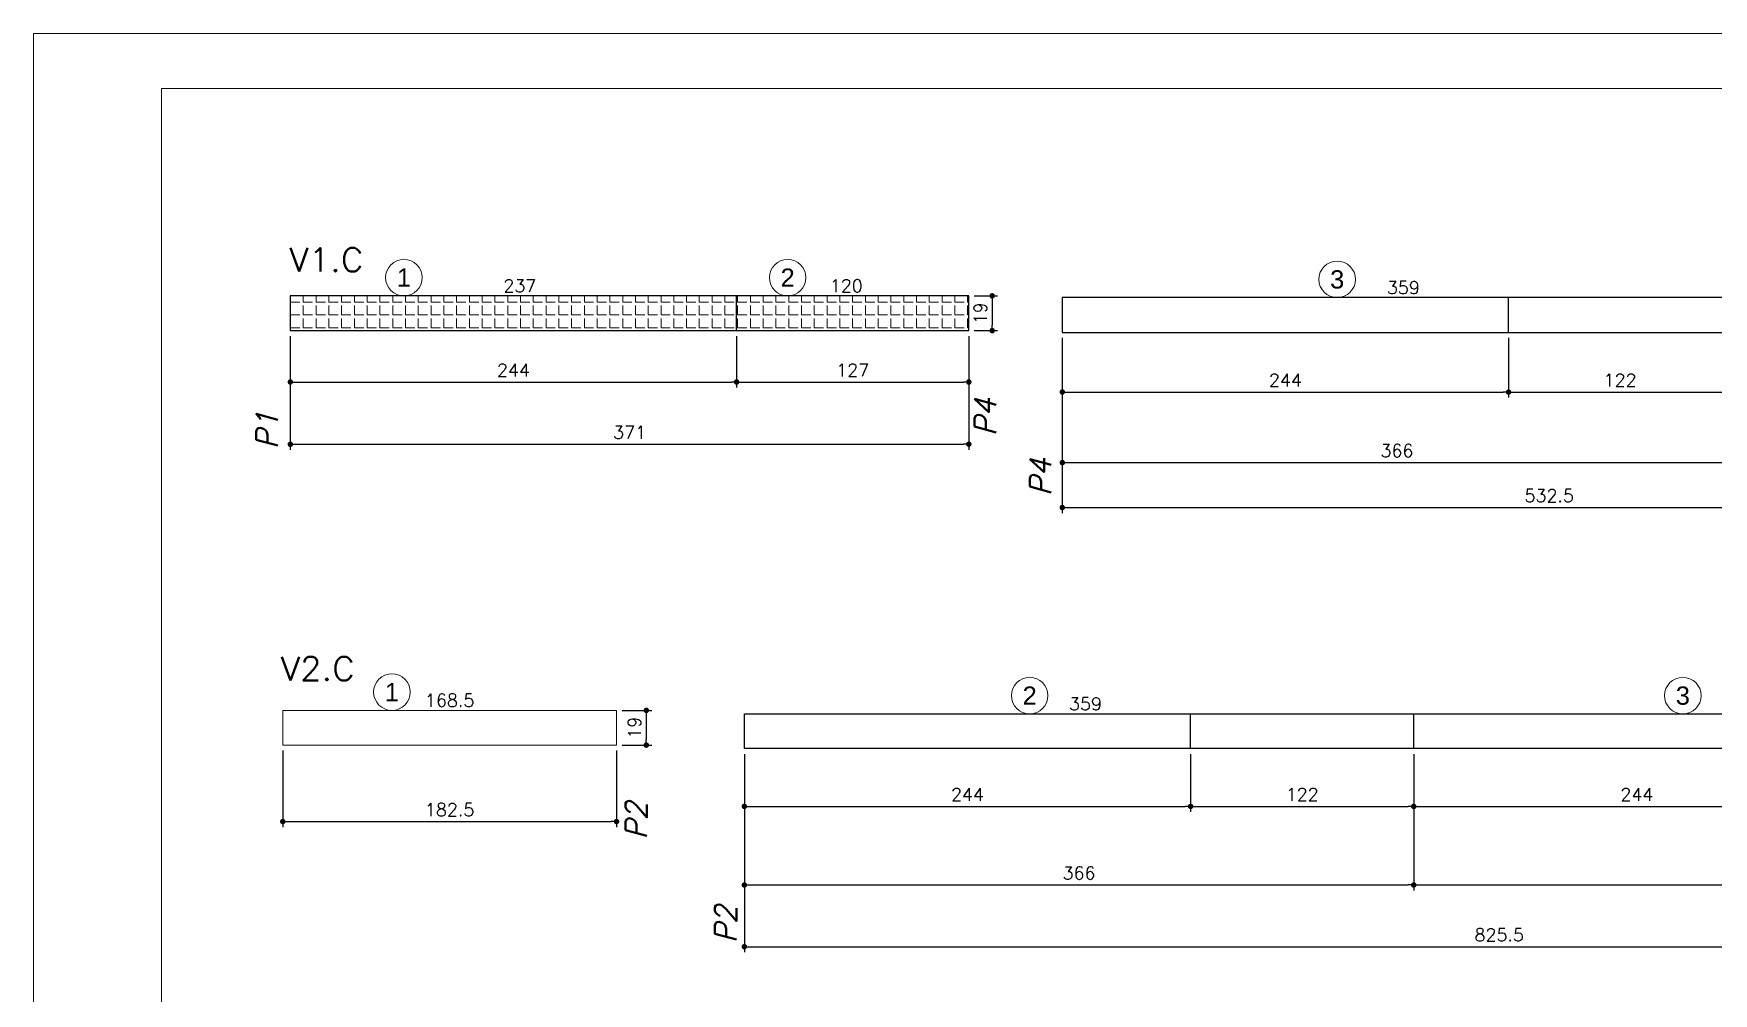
# Model space of a CAD drawing. Extents: x -20676 to 4767, y -817 to 14640.
# Drawn here: x -20676 to -19758, y 6907 to 7432 of the extents above; entities that cross this region are included whole.
import ezdxf
from ezdxf.enums import TextEntityAlignment as Align

# ---------------------------------------------------------------- set-up
doc = ezdxf.new("R2010")
doc.units = 0
doc.header["$PDMODE"] = 2
doc.header["$PDSIZE"] = 10
doc.layers.get('0').update_dxf_attribs({"lineweight": 13})
doc.layers.get('Defpoints').update_dxf_attribs({"lineweight": 13})
for name, color, linetype, lineweight in [('contorno de painel', 7, 'Continuous', 13), ('cotas', 4, 'Continuous', 13), ('REAPROVEITAMENTO', 1, 'Continuous', 13), ('Romaneio', 1, 'Continuous', 13), ('texto de viga', 7, 'Continuous', 13)]:
    doc.layers.add(name, color=color, linetype=linetype, lineweight=lineweight)
for name, color, linetype in [('Cota Sarrafo', 180, 'Continuous'), ('Painéis', 200, 'Continuous'), ('TEXTO_GERAL', 7, 'Continuous')]:
    doc.layers.add(name, color=color, linetype=linetype)
doc.styles.add('ARIAL', font='arial.ttf', dxfattribs={"oblique": 15, "height": 25})
doc.styles.add('MB_C02', font='arial.ttf', dxfattribs={"height": 2})
doc.styles.add('MB_C03', font='arial.ttf', dxfattribs={"height": 2.5})
doc.styles.add('MB_C04', font='arial.ttf', dxfattribs={"height": 6})
doc.styles.add('REGUA-120', font='ROMANS.shx', dxfattribs={"height": 15})
doc.styles.add('ROMANS', font='romans.shx')
doc.dimstyles.new('PAINEL', dxfattribs={"dimtxt": 7, "dimasz": 3, "dimexe": 3, "dimexo": 3, "dimgap": 3, "dimtad": 1, "dimdec": 1, "dimzin": 12, "dimdsep": 46, "dimtxsty": 'ROMANS', "dimblk": 'DOT', "dimcen": 0, "dimclrd": 4, "dimclre": 4, "dimclrt": 240, "dimadec": 1, "dimazin": 3, "dimtfac": 1, "dimtdec": 1, "dimtmove": 0, "dimatfit": 3, "dimfxl": 0, "dimtolj": 1, "dimtzin": 12, "dimarcsym": 0})
doc.dimstyles.new('projeto2', dxfattribs={"dimtxt": 7, "dimasz": 5, "dimexe": 1.25, "dimexo": 2.5, "dimgap": 2, "dimtad": 1, "dimdec": 1, "dimdsep": 46, "dimtxsty": 'ROMANS', "dimblk": 'OBLIQUE', "dimcen": 10, "dimdle": 1, "dimse1": 1, "dimse2": 1, "dimsd1": 1, "dimsd2": 1, "dimclrd": 256, "dimclre": 256, "dimclrt": 3, "dimadec": 0, "dimazin": 0, "dimtfac": 1, "dimtdec": 1, "dimtmove": 0, "dimatfit": 3, "dimldrblk": 'OBLIQUE', "dimfxl": 0, "dimlwd": -1, "dimlwe": -1, "dimarcsym": 0})

# ---------------------------------------------------------------- blocks, each defined once
blk = doc.blocks.new('A$Ceb89ac90')
at = {"color": 1}
for points in [[(0, 1199.94), (0, 149.94), (1485.02, 149.94), (1485.02, 1199.94)], [(70, 1169.94), (70, 179.94), (1455.02, 179.94), (1455.02, 1169.94)]]:
    blk.add_lwpolyline(points, close=True, dxfattribs=at)
at = {"color": 5}
for tag, p, height, style in [('CLIENTE', (449.73, 328.83), 12.63, 'MB_C03'), ('REV_05', (1103.14, 338.08), 10.1, 'MB_C02'), ('DATA_REV_05', (1151.54, 337.91), 10.1, 'MB_C02'), ('INFO_REV_05', (1228.12, 337.91), 10.1, 'MB_C02'), ('FASE', (924.57, 320.46), 10.1, 'MB_C02'), ('REV_04', (1103.14, 312.82), 10.1, 'MB_C02'), ('DATA_REV_04', (1151.54, 312.66), 10.1, 'MB_C02'), ('INFO_REV_04', (1228.12, 312.66), 10.1, 'MB_C02'), ('PROJETISTA', (767.99, 285.11), 10.1, 'MB_C02'), ('DATA', (924.57, 285.11), 10.1, 'MB_C02'), ('REV_03', (1103.14, 287.57), 10.1, 'MB_C02'), ('DATA_REV_03', (1151.54, 287.4), 10.1, 'MB_C02'), ('INFO_REV_03', (1228.12, 287.4), 10.1, 'MB_C02'), ('OBRA', (449.73, 273.34), 12.63, 'MB_C03'), ('REV_02', (1103.14, 262.31), 10.1, 'MB_C02'), ('DATA_REV_02', (1151.54, 262.15), 10.1, 'MB_C02'), ('INFO_REV_02', (1228.12, 262.15), 10.1, 'MB_C02'), ('ESC', (924.57, 251.76), 10.1, 'MB_C02'), ('COR', (1010.47, 251.76), 10.1, 'MB_C02'), ('REV_01', (1103.14, 237.06), 10.1, 'MB_C02'), ('DATA_REV_01', (1151.54, 236.89), 10.1, 'MB_C02'), ('INFO_REV_01', (1228.12, 236.89), 10.1, 'MB_C02'), ('PAVIMENTO', (449.73, 215.3), 12.63, 'MB_C03'), ('FL', (1018.09, 194.68), 30.31, 'MB_C04'), ('REV_00', (1103.14, 211.8), 10.1, 'MB_C02'), ('DATA_REV_00', (1151.54, 211.64), 10.1, 'MB_C02'), ('EMISSÃO_INICIAL', (1228.12, 211.64), 10.1, 'MB_C02'), ('REV', (944.1, 205.03), 12.63, 'MB_C03')]:
    blk.add_attdef(tag, p, '', height=height, dxfattribs=dict(at, style=style))
at = {"color": 6, "style": 'MB_C02'}
for tag, p in [('ENDEREÇO_CLIENTE', (449.73, 307.83)), ('ENDEREÇO_OBRA', (449.73, 252.69)), ('TIPO_DE_PROJETO', (449.73, 192.28))]:
    blk.add_attdef(tag, p, '', height=10.1, dxfattribs=at)
blk = doc.blocks.new('_Dot')
at = {"color": 0, "linetype": 'ByBlock', "lineweight": -2}
blk.add_line((-0.5, 0), (-1, 0), dxfattribs=at)
at = {"color": 0, "linetype": 'ByBlock', "const_width": 0.5}
blk.add_lwpolyline([(-0.25, 0, 1), (0.25, 0, 1)], format="xyb", close=True, dxfattribs=at)
blk = doc.blocks.new('*D709')
at = {"layer": 'cotas', "color": 4, "lineweight": -2, "transparency": 16777216}
for p, q in [((-20536.02, 7266.79), (-20536.02, 7204.64)), ((-20165.02, 7266.79), (-20165.02, 7204.64)), ((-20533.02, 7207.64), (-20168.02, 7207.64))]:
    blk.add_line(p, q, dxfattribs=at)
at = {"layer": 'Defpoints', "color": 0, "transparency": 16777216}
for p in [(-20536.02, 7269.79), (-20165.02, 7269.79), (-20165.02, 7207.64)]:
    blk.add_point(p, dxfattribs=at)
at = {"layer": 'cotas', "color": 4, "lineweight": -2, "transparency": 16777216, "xscale": 3, "yscale": 3, "zscale": 3, "rotation": 180}
blk.add_blockref('_Dot', (-20536.02, 7207.64), dxfattribs=at)
at = {"layer": 'cotas', "color": 4, "lineweight": -2, "transparency": 16777216, "xscale": 3, "yscale": 3, "zscale": 3}
blk.add_blockref('_Dot', (-20165.02, 7207.64), dxfattribs=at)
at = {"layer": 'cotas', "color": 240, "transparency": 16777216, "insert": (-20350.52, 7214.14), "char_height": 7, "attachment_point": 5, "style": 'ROMANS'}
blk.add_mtext('\\A1;371', dxfattribs=at)
blk = doc.blocks.new('*D710')
at = {"layer": 'cotas', "color": 4, "lineweight": -2, "transparency": 16777216}
for p, q in [((-20162.02, 7288.79), (-20149.25, 7288.79)), ((-20152.25, 7285.79), (-20152.25, 7272.79)), ((-20162.02, 7269.79), (-20149.25, 7269.79))]:
    blk.add_line(p, q, dxfattribs=at)
at = {"layer": 'Defpoints', "color": 0, "transparency": 16777216}
for p in [(-20165.02, 7288.79), (-20165.02, 7269.79), (-20152.25, 7269.79)]:
    blk.add_point(p, dxfattribs=at)
at = {"layer": 'cotas', "color": 4, "lineweight": -2, "transparency": 16777216, "xscale": 3, "yscale": 3, "zscale": 3}
for p, rotation in [((-20152.25, 7288.79), 90), ((-20152.25, 7269.79), 270)]:
    blk.add_blockref('_Dot', p, dxfattribs=dict(at, rotation=rotation))
at = {"layer": 'cotas', "color": 240, "transparency": 16777216, "insert": (-20158.75, 7279.29), "char_height": 7, "attachment_point": 5, "rotation": 90, "style": 'ROMANS'}
blk.add_mtext('\\A1;19', dxfattribs=at)
blk = doc.blocks.new('*D711')
at = {"layer": 'cotas', "color": 4, "lineweight": -2, "transparency": 16777216}
for p, q in [((-20113.91, 7265.83), (-20113.91, 7170.02)), ((-19581.41, 7265.83), (-19581.41, 7170.02)), ((-20110.91, 7173.02), (-19584.41, 7173.02))]:
    blk.add_line(p, q, dxfattribs=at)
at = {"layer": 'Defpoints', "color": 0, "transparency": 16777216}
for p in [(-20113.91, 7268.83), (-19581.41, 7268.83), (-19581.41, 7173.02)]:
    blk.add_point(p, dxfattribs=at)
at = {"layer": 'cotas', "color": 4, "lineweight": -2, "transparency": 16777216, "xscale": 3, "yscale": 3, "zscale": 3, "rotation": 180}
blk.add_blockref('_Dot', (-20113.91, 7173.02), dxfattribs=at)
at = {"layer": 'cotas', "color": 4, "lineweight": -2, "transparency": 16777216, "xscale": 3, "yscale": 3, "zscale": 3}
blk.add_blockref('_Dot', (-19581.41, 7173.02), dxfattribs=at)
at = {"layer": 'cotas', "color": 240, "transparency": 16777216, "insert": (-19847.66, 7179.52), "char_height": 7, "attachment_point": 5, "style": 'ROMANS'}
blk.add_mtext('\\A1;532.5', dxfattribs=at)
blk = doc.blocks.new('*D717')
at = {"layer": 'cotas', "color": 4, "lineweight": -2, "transparency": 16777216}
for p, q in [((-20536.02, 7266.79), (-20536.02, 7238.68)), ((-20292.02, 7266.79), (-20292.02, 7238.68)), ((-20533.02, 7241.68), (-20295.02, 7241.68))]:
    blk.add_line(p, q, dxfattribs=at)
at = {"layer": 'Defpoints', "color": 0, "transparency": 16777216}
for p in [(-20536.02, 7269.79), (-20292.02, 7269.79), (-20292.02, 7241.68)]:
    blk.add_point(p, dxfattribs=at)
at = {"layer": 'cotas', "color": 4, "lineweight": -2, "transparency": 16777216, "xscale": 3, "yscale": 3, "zscale": 3, "rotation": 180}
blk.add_blockref('_Dot', (-20536.02, 7241.68), dxfattribs=at)
at = {"layer": 'cotas', "color": 4, "lineweight": -2, "transparency": 16777216, "xscale": 3, "yscale": 3, "zscale": 3}
blk.add_blockref('_Dot', (-20292.02, 7241.68), dxfattribs=at)
at = {"layer": 'cotas', "color": 240, "transparency": 16777216, "insert": (-20414.02, 7248.18), "char_height": 7, "attachment_point": 5, "style": 'ROMANS'}
blk.add_mtext('\\A1;244', dxfattribs=at)
blk = doc.blocks.new('*D718')
at = {"layer": 'cotas', "color": 4, "lineweight": -2, "transparency": 16777216}
for p, q in [((-20292.02, 7266.79), (-20292.02, 7238.68)), ((-20165.02, 7266.79), (-20165.02, 7238.68)), ((-20289.02, 7241.68), (-20168.02, 7241.68))]:
    blk.add_line(p, q, dxfattribs=at)
at = {"layer": 'Defpoints', "color": 0, "transparency": 16777216}
for p in [(-20292.02, 7269.79), (-20165.02, 7269.79), (-20165.02, 7241.68)]:
    blk.add_point(p, dxfattribs=at)
at = {"layer": 'cotas', "color": 4, "lineweight": -2, "transparency": 16777216, "xscale": 3, "yscale": 3, "zscale": 3, "rotation": 180}
blk.add_blockref('_Dot', (-20292.02, 7241.68), dxfattribs=at)
at = {"layer": 'cotas', "color": 4, "lineweight": -2, "transparency": 16777216, "xscale": 3, "yscale": 3, "zscale": 3}
blk.add_blockref('_Dot', (-20165.02, 7241.68), dxfattribs=at)
at = {"layer": 'cotas', "color": 240, "transparency": 16777216, "insert": (-20228.52, 7248.18), "char_height": 7, "attachment_point": 5, "style": 'ROMANS'}
blk.add_mtext('\\A1;127', dxfattribs=at)
blk = doc.blocks.new('*D719')
at = {"layer": 'Defpoints', "color": 0, "transparency": 16777216}
for p in [(-20529.02, 7288.79), (-20292.02, 7288.79), (-20292.02, 7288.79)]:
    blk.add_point(p, dxfattribs=at)
at = {"layer": 'Cota Sarrafo', "color": 3, "transparency": 16777216, "insert": (-20410.52, 7294.29), "char_height": 7, "attachment_point": 5, "style": 'ROMANS'}
blk.add_mtext('237', dxfattribs=at)
blk = doc.blocks.new('_OBLIQUE')
at = {"color": 0, "linetype": 'ByBlock', "lineweight": -2}
for p, q in [((0, 0), (-1, 0)), ((-0.5, -0.5), (0.5, 0.5))]:
    blk.add_line(p, q, dxfattribs=at)
blk = doc.blocks.new('*D720')
at = {"layer": 'Defpoints', "color": 0, "transparency": 16777216}
for p in [(-20292.02, 7288.79), (-20172.02, 7288.79), (-20172.02, 7288.79)]:
    blk.add_point(p, dxfattribs=at)
at = {"layer": 'Cota Sarrafo', "color": 3, "transparency": 16777216, "insert": (-20232.02, 7294.29), "char_height": 7, "attachment_point": 5, "style": 'ROMANS'}
blk.add_mtext('120', dxfattribs=at)
blk = doc.blocks.new('*D721')
at = {"layer": 'cotas', "color": 4, "lineweight": -2, "transparency": 16777216}
for p, q in [((-20113.91, 7265.83), (-20113.91, 7233.18)), ((-19869.91, 7265.83), (-19869.91, 7233.18)), ((-20110.91, 7236.18), (-19872.91, 7236.18))]:
    blk.add_line(p, q, dxfattribs=at)
at = {"layer": 'Defpoints', "color": 0, "transparency": 16777216}
for p in [(-20113.91, 7268.83), (-19869.91, 7268.83), (-19869.91, 7236.18)]:
    blk.add_point(p, dxfattribs=at)
at = {"layer": 'cotas', "color": 4, "lineweight": -2, "transparency": 16777216, "xscale": 3, "yscale": 3, "zscale": 3, "rotation": 180}
blk.add_blockref('_Dot', (-20113.91, 7236.18), dxfattribs=at)
at = {"layer": 'cotas', "color": 4, "lineweight": -2, "transparency": 16777216, "xscale": 3, "yscale": 3, "zscale": 3}
blk.add_blockref('_Dot', (-19869.91, 7236.18), dxfattribs=at)
at = {"layer": 'cotas', "color": 240, "transparency": 16777216, "insert": (-19991.91, 7242.68), "char_height": 7, "attachment_point": 5, "style": 'ROMANS'}
blk.add_mtext('\\A1;244', dxfattribs=at)
blk = doc.blocks.new('*D722')
at = {"layer": 'cotas', "color": 4, "lineweight": -2, "transparency": 16777216}
for p, q in [((-19869.91, 7265.83), (-19869.91, 7233.18)), ((-19747.91, 7265.83), (-19747.91, 7233.18)), ((-19866.91, 7236.18), (-19750.91, 7236.18))]:
    blk.add_line(p, q, dxfattribs=at)
at = {"layer": 'Defpoints', "color": 0, "transparency": 16777216}
for p in [(-19869.91, 7268.83), (-19747.91, 7268.83), (-19747.91, 7236.18)]:
    blk.add_point(p, dxfattribs=at)
at = {"layer": 'cotas', "color": 4, "lineweight": -2, "transparency": 16777216, "xscale": 3, "yscale": 3, "zscale": 3, "rotation": 180}
blk.add_blockref('_Dot', (-19869.91, 7236.18), dxfattribs=at)
at = {"layer": 'cotas', "color": 4, "lineweight": -2, "transparency": 16777216, "xscale": 3, "yscale": 3, "zscale": 3}
blk.add_blockref('_Dot', (-19747.91, 7236.18), dxfattribs=at)
at = {"layer": 'cotas', "color": 240, "transparency": 16777216, "insert": (-19808.91, 7242.68), "char_height": 7, "attachment_point": 5, "style": 'ROMANS'}
blk.add_mtext('\\A1;122', dxfattribs=at)
blk = doc.blocks.new('*D724')
at = {"layer": 'cotas', "color": 4, "lineweight": -2, "transparency": 16777216}
for p, q in [((-20113.91, 7265.83), (-20113.91, 7194.6)), ((-19747.91, 7265.83), (-19747.91, 7194.6)), ((-20110.91, 7197.6), (-19750.91, 7197.6))]:
    blk.add_line(p, q, dxfattribs=at)
at = {"layer": 'Defpoints', "color": 0, "transparency": 16777216}
for p in [(-20113.91, 7268.83), (-19747.91, 7268.83), (-19747.91, 7197.6)]:
    blk.add_point(p, dxfattribs=at)
at = {"layer": 'cotas', "color": 4, "lineweight": -2, "transparency": 16777216, "xscale": 3, "yscale": 3, "zscale": 3, "rotation": 180}
blk.add_blockref('_Dot', (-20113.91, 7197.6), dxfattribs=at)
at = {"layer": 'cotas', "color": 4, "lineweight": -2, "transparency": 16777216, "xscale": 3, "yscale": 3, "zscale": 3}
blk.add_blockref('_Dot', (-19747.91, 7197.6), dxfattribs=at)
at = {"layer": 'cotas', "color": 240, "transparency": 16777216, "insert": (-19930.91, 7204.1), "char_height": 7, "attachment_point": 5, "style": 'ROMANS'}
blk.add_mtext('\\A1;366', dxfattribs=at)
blk = doc.blocks.new('*D725')
at = {"layer": 'Defpoints', "color": 0, "transparency": 16777216}
for p in [(-20106.91, 7287.83), (-19747.91, 7287.83), (-19747.91, 7287.83)]:
    blk.add_point(p, dxfattribs=at)
at = {"layer": 'Cota Sarrafo', "color": 3, "transparency": 16777216, "insert": (-19927.41, 7293.33), "char_height": 7, "attachment_point": 5, "style": 'ROMANS'}
blk.add_mtext('359', dxfattribs=at)
blk = doc.blocks.new('*D729')
at = {"layer": 'cotas', "color": 4, "lineweight": -2, "transparency": 16777216}
for p, q in [((-20287.74, 7038.16), (-20287.74, 6929.8)), ((-19462.24, 7038.16), (-19462.24, 6929.8)), ((-20284.74, 6932.8), (-19465.24, 6932.8))]:
    blk.add_line(p, q, dxfattribs=at)
at = {"layer": 'Defpoints', "color": 0, "transparency": 16777216}
for p in [(-20287.74, 7041.16), (-19462.24, 7041.16), (-19462.24, 6932.8)]:
    blk.add_point(p, dxfattribs=at)
at = {"layer": 'cotas', "color": 4, "lineweight": -2, "transparency": 16777216, "xscale": 3, "yscale": 3, "zscale": 3, "rotation": 180}
blk.add_blockref('_Dot', (-20287.74, 6932.8), dxfattribs=at)
at = {"layer": 'cotas', "color": 4, "lineweight": -2, "transparency": 16777216, "xscale": 3, "yscale": 3, "zscale": 3}
blk.add_blockref('_Dot', (-19462.24, 6932.8), dxfattribs=at)
at = {"layer": 'cotas', "color": 240, "transparency": 16777216, "insert": (-19874.99, 6939.3), "char_height": 7, "attachment_point": 5, "style": 'ROMANS'}
blk.add_mtext('\\A1;825.5', dxfattribs=at)
blk = doc.blocks.new('*D730')
at = {"layer": 'cotas', "color": 4, "lineweight": -2, "transparency": 16777216}
for p, q in [((-20540.15, 7040.07), (-20540.15, 6998.25)), ((-20357.65, 7040.07), (-20357.65, 6998.25)), ((-20537.15, 7001.25), (-20360.65, 7001.25))]:
    blk.add_line(p, q, dxfattribs=at)
at = {"layer": 'Defpoints', "color": 0, "transparency": 16777216}
for p in [(-20540.15, 7043.07), (-20357.65, 7043.07), (-20357.65, 7001.25)]:
    blk.add_point(p, dxfattribs=at)
at = {"layer": 'cotas', "color": 4, "lineweight": -2, "transparency": 16777216, "xscale": 3, "yscale": 3, "zscale": 3, "rotation": 180}
blk.add_blockref('_Dot', (-20540.15, 7001.25), dxfattribs=at)
at = {"layer": 'cotas', "color": 4, "lineweight": -2, "transparency": 16777216, "xscale": 3, "yscale": 3, "zscale": 3}
blk.add_blockref('_Dot', (-20357.65, 7001.25), dxfattribs=at)
at = {"layer": 'cotas', "color": 240, "transparency": 16777216, "insert": (-20448.9, 7007.75), "char_height": 7, "attachment_point": 5, "style": 'ROMANS'}
blk.add_mtext('\\A1;182.5', dxfattribs=at)
blk = doc.blocks.new('*D731')
at = {"layer": 'cotas', "color": 4, "lineweight": -2, "transparency": 16777216}
for p, q in [((-20354.65, 7062.07), (-20338.37, 7062.07)), ((-20341.37, 7059.07), (-20341.37, 7046.07)), ((-20354.65, 7043.07), (-20338.37, 7043.07))]:
    blk.add_line(p, q, dxfattribs=at)
at = {"layer": 'Defpoints', "color": 0, "transparency": 16777216}
for p in [(-20357.65, 7062.07), (-20357.65, 7043.07), (-20341.37, 7043.07)]:
    blk.add_point(p, dxfattribs=at)
at = {"layer": 'cotas', "color": 4, "lineweight": -2, "transparency": 16777216, "xscale": 3, "yscale": 3, "zscale": 3}
for p, rotation in [((-20341.37, 7062.07), 90), ((-20341.37, 7043.07), 270)]:
    blk.add_blockref('_Dot', p, dxfattribs=dict(at, rotation=rotation))
at = {"layer": 'cotas', "color": 240, "transparency": 16777216, "insert": (-20347.87, 7052.57), "char_height": 7, "attachment_point": 5, "rotation": 90, "style": 'ROMANS'}
blk.add_mtext('\\A1;19', dxfattribs=at)
blk = doc.blocks.new('*D733')
at = {"layer": 'cotas', "color": 4, "lineweight": -2, "transparency": 16777216}
for p, q in [((-20287.74, 7038.16), (-20287.74, 7006.55)), ((-20043.74, 7038.16), (-20043.74, 7006.55)), ((-20284.74, 7009.55), (-20046.74, 7009.55))]:
    blk.add_line(p, q, dxfattribs=at)
at = {"layer": 'Defpoints', "color": 0, "transparency": 16777216}
for p in [(-20287.74, 7041.16), (-20043.74, 7041.16), (-20043.74, 7009.55)]:
    blk.add_point(p, dxfattribs=at)
at = {"layer": 'cotas', "color": 4, "lineweight": -2, "transparency": 16777216, "xscale": 3, "yscale": 3, "zscale": 3, "rotation": 180}
blk.add_blockref('_Dot', (-20287.74, 7009.55), dxfattribs=at)
at = {"layer": 'cotas', "color": 4, "lineweight": -2, "transparency": 16777216, "xscale": 3, "yscale": 3, "zscale": 3}
blk.add_blockref('_Dot', (-20043.74, 7009.55), dxfattribs=at)
at = {"layer": 'cotas', "color": 240, "transparency": 16777216, "insert": (-20165.74, 7016.05), "char_height": 7, "attachment_point": 5, "style": 'ROMANS'}
blk.add_mtext('\\A1;244', dxfattribs=at)
blk = doc.blocks.new('*D734')
at = {"layer": 'cotas', "color": 4, "lineweight": -2, "transparency": 16777216}
for p, q in [((-20043.74, 7038.16), (-20043.74, 7006.55)), ((-19921.74, 7038.16), (-19921.74, 7006.55)), ((-20040.74, 7009.55), (-19924.74, 7009.55))]:
    blk.add_line(p, q, dxfattribs=at)
at = {"layer": 'Defpoints', "color": 0, "transparency": 16777216}
for p in [(-20043.74, 7041.16), (-19921.74, 7041.16), (-19921.74, 7009.55)]:
    blk.add_point(p, dxfattribs=at)
at = {"layer": 'cotas', "color": 4, "lineweight": -2, "transparency": 16777216, "xscale": 3, "yscale": 3, "zscale": 3, "rotation": 180}
blk.add_blockref('_Dot', (-20043.74, 7009.55), dxfattribs=at)
at = {"layer": 'cotas', "color": 4, "lineweight": -2, "transparency": 16777216, "xscale": 3, "yscale": 3, "zscale": 3}
blk.add_blockref('_Dot', (-19921.74, 7009.55), dxfattribs=at)
at = {"layer": 'cotas', "color": 240, "transparency": 16777216, "insert": (-19982.74, 7016.05), "char_height": 7, "attachment_point": 5, "style": 'ROMANS'}
blk.add_mtext('\\A1;122', dxfattribs=at)
blk = doc.blocks.new('*D735')
at = {"layer": 'cotas', "color": 4, "lineweight": -2, "transparency": 16777216}
for p, q in [((-19921.74, 7038.16), (-19921.74, 7006.55)), ((-19677.74, 7038.16), (-19677.74, 7006.55)), ((-19918.74, 7009.55), (-19680.74, 7009.55))]:
    blk.add_line(p, q, dxfattribs=at)
at = {"layer": 'Defpoints', "color": 0, "transparency": 16777216}
for p in [(-19921.74, 7041.16), (-19677.74, 7041.16), (-19677.74, 7009.55)]:
    blk.add_point(p, dxfattribs=at)
at = {"layer": 'cotas', "color": 4, "lineweight": -2, "transparency": 16777216, "xscale": 3, "yscale": 3, "zscale": 3, "rotation": 180}
blk.add_blockref('_Dot', (-19921.74, 7009.55), dxfattribs=at)
at = {"layer": 'cotas', "color": 4, "lineweight": -2, "transparency": 16777216, "xscale": 3, "yscale": 3, "zscale": 3}
blk.add_blockref('_Dot', (-19677.74, 7009.55), dxfattribs=at)
at = {"layer": 'cotas', "color": 240, "transparency": 16777216, "insert": (-19799.74, 7016.05), "char_height": 7, "attachment_point": 5, "style": 'ROMANS'}
blk.add_mtext('\\A1;244', dxfattribs=at)
blk = doc.blocks.new('*D738')
at = {"layer": 'cotas', "color": 4, "lineweight": -2, "transparency": 16777216}
for p, q in [((-20287.74, 7038.16), (-20287.74, 6963.58)), ((-19921.74, 7038.16), (-19921.74, 6963.58)), ((-20284.74, 6966.58), (-19924.74, 6966.58))]:
    blk.add_line(p, q, dxfattribs=at)
at = {"layer": 'Defpoints', "color": 0, "transparency": 16777216}
for p in [(-20287.74, 7041.16), (-19921.74, 7041.16), (-19921.74, 6966.58)]:
    blk.add_point(p, dxfattribs=at)
at = {"layer": 'cotas', "color": 4, "lineweight": -2, "transparency": 16777216, "xscale": 3, "yscale": 3, "zscale": 3, "rotation": 180}
blk.add_blockref('_Dot', (-20287.74, 6966.58), dxfattribs=at)
at = {"layer": 'cotas', "color": 4, "lineweight": -2, "transparency": 16777216, "xscale": 3, "yscale": 3, "zscale": 3}
blk.add_blockref('_Dot', (-19921.74, 6966.58), dxfattribs=at)
at = {"layer": 'cotas', "color": 240, "transparency": 16777216, "insert": (-20104.74, 6973.08), "char_height": 7, "attachment_point": 5, "style": 'ROMANS'}
blk.add_mtext('\\A1;366', dxfattribs=at)
blk = doc.blocks.new('*D739')
at = {"layer": 'cotas', "color": 4, "lineweight": -2, "transparency": 16777216}
for p, q in [((-19921.74, 7038.16), (-19921.74, 6963.58)), ((-19555.74, 7038.16), (-19555.74, 6963.58)), ((-19918.74, 6966.58), (-19558.74, 6966.58))]:
    blk.add_line(p, q, dxfattribs=at)
at = {"layer": 'Defpoints', "color": 0, "transparency": 16777216}
for p in [(-19921.74, 7041.16), (-19555.74, 7041.16), (-19555.74, 6966.58)]:
    blk.add_point(p, dxfattribs=at)
at = {"layer": 'cotas', "color": 4, "lineweight": -2, "transparency": 16777216, "xscale": 3, "yscale": 3, "zscale": 3, "rotation": 180}
blk.add_blockref('_Dot', (-19921.74, 6966.58), dxfattribs=at)
at = {"layer": 'cotas', "color": 4, "lineweight": -2, "transparency": 16777216, "xscale": 3, "yscale": 3, "zscale": 3}
blk.add_blockref('_Dot', (-19555.74, 6966.58), dxfattribs=at)
at = {"layer": 'cotas', "color": 240, "transparency": 16777216, "insert": (-19738.74, 6973.08), "char_height": 7, "attachment_point": 5, "style": 'ROMANS'}
blk.add_mtext('\\A1;366', dxfattribs=at)
blk = doc.blocks.new('*D740')
at = {"layer": 'Defpoints', "color": 0, "transparency": 16777216}
for p in [(-20533.15, 7062.07), (-20364.65, 7062.07), (-20364.65, 7062.07)]:
    blk.add_point(p, dxfattribs=at)
at = {"layer": 'Cota Sarrafo', "color": 3, "transparency": 16777216, "insert": (-20448.9, 7067.57), "char_height": 7, "attachment_point": 5, "style": 'ROMANS'}
blk.add_mtext('168.5', dxfattribs=at)
blk = doc.blocks.new('*D741')
at = {"layer": 'Defpoints', "color": 0, "transparency": 16777216}
for p in [(-20280.74, 7060.16), (-19921.74, 7060.16), (-19921.74, 7060.16)]:
    blk.add_point(p, dxfattribs=at)
at = {"layer": 'Cota Sarrafo', "color": 3, "transparency": 16777216, "insert": (-20101.24, 7065.66), "char_height": 7, "attachment_point": 5, "style": 'ROMANS'}
blk.add_mtext('359', dxfattribs=at)
blk = doc.blocks.new('*D742')
at = {"layer": 'Defpoints', "color": 0, "transparency": 16777216}
for p in [(-19921.74, 7060.16), (-19555.74, 7060.16), (-19555.74, 7060.16)]:
    blk.add_point(p, dxfattribs=at)
at = {"layer": 'Cota Sarrafo', "color": 3, "transparency": 16777216, "insert": (-19738.74, 7065.66), "char_height": 7, "attachment_point": 5, "style": 'ROMANS'}
blk.add_mtext('366', dxfattribs=at)

msp = doc.modelspace()

# ---------------------------------------------------------------- hatches: boundary and pattern name
at = {"layer": 'REAPROVEITAMENTO'}
h = msp.add_hatch(dxfattribs=at)
h.set_pattern_fill('ANGLE', color=8)
h.set_pattern_definition([(0, (0, 0), (0, 6.985), [5.08, -1.905]), (90, (0, 0), (-6.985, 4e-16), [5.08, -1.905])])
h.paths.add_polyline_path([(-20165.02, 7288.79), (-20536.02, 7288.79), (-20536.02, 7269.79), (-20249.02, 7269.79), (-20235.02, 7269.79), (-20165.02, 7269.79)])

# ---------------------------------------------------------------- linework, layer by layer
at = {"layer": 'contorno de painel', "color": 6}
msp.add_lwpolyline([(-20540.15, 7062.07), (-20357.65, 7062.07), (-20357.65, 7043.07), (-20540.15, 7043.07)], close=True, dxfattribs=at)
at = {"layer": 'Painéis', "color": 6}
for p, q in [((-20292.02, 7269.79), (-20292.02, 7288.79)), ((-19869.91, 7268.83), (-19869.91, 7287.83)), ((-20043.74, 7041.16), (-20043.74, 7060.16)), ((-19921.74, 7041.16), (-19921.74, 7060.16))]:
    msp.add_line(p, q, dxfattribs=at)
for points in [[(-20165.02, 7288.79), (-20536.02, 7288.79), (-20536.02, 7269.79), (-20249.02, 7269.79), (-20235.02, 7269.79), (-20165.02, 7269.79)], [(-19581.41, 7287.83), (-20113.91, 7287.83), (-20113.91, 7268.83), (-19581.41, 7268.83)], [(-20287.74, 7060.16), (-19462.24, 7060.16), (-19462.24, 7041.16), (-20287.74, 7041.16)]]:
    msp.add_lwpolyline(points, close=True, dxfattribs=at)
at = {"layer": 'Romaneio'}
for centre in [(-20473.92, 7298.79), (-20264.08, 7298.79), (-19963.61, 7297.83), (-20480.47, 7072.07), (-20131.75, 7070.16), (-19774.6, 7070.16)]:
    msp.add_circle(centre, 10, dxfattribs=at)

# ---------------------------------------------------------------- block references
msp.add_blockref('A$Ceb89ac90', (-20676.4, 6232.32))

# ---------------------------------------------------------------- texts
at = {"layer": 'Romaneio', "color": 7, "style": 'ARIAL'}
for s, p in [('1', (-20473.92, 7298.79)), ('2', (-20264.08, 7298.79)), ('3', (-19963.61, 7297.83)), ('1', (-20480.47, 7072.07)), ('2', (-20131.75, 7070.16)), ('3', (-19774.6, 7070.16))]:
    msp.add_text(s, height=10, dxfattribs=at).set_placement(p, align=Align.MIDDLE_CENTER)
at = {"layer": 'texto de viga', "color": 215, "style": 'REGUA-120', "oblique": 15}
for s, p in [('P4', (-20150.08, 7212.13)), ('P1', (-20542.87, 7204.95)), ('P4', (-20119.92, 7179.28)), ('P2', (-20341.07, 6991.41)), ('P2', (-20292.08, 6934.75))]:
    msp.add_text(s, height=11.752, rotation=90, dxfattribs=at).set_placement(p)
at = {"layer": 'TEXTO_GERAL', "style": 'REGUA-120', "width": 1.05}
for s, p in [('V1.C', (-20536.49, 7302.04)), ('V2.C', (-20541.21, 7078.43))]:
    msp.add_text(s, height=13, dxfattribs=at).set_placement(p)

# ---------------------------------------------------------------- dimensions: what is measured, and where the dimension line sits
at = {"layer": 'Cota Sarrafo'}
for base, p1, p2, picture, middle in [((-20292.02, 7288.79), (-20529.02, 7288.79), (-20292.02, 7288.79), '*D719', (-20410.52, 7294.29)), ((-20172.02, 7288.79), (-20292.02, 7288.79), (-20172.02, 7288.79), '*D720', (-20232.02, 7294.29)), ((-19747.91, 7287.83), (-20106.91, 7287.83), (-19747.91, 7287.83), '*D725', (-19927.41, 7293.33)), ((-20364.65, 7062.07), (-20533.15, 7062.07), (-20364.65, 7062.07), '*D740', (-20448.9, 7067.57)), ((-19921.74, 7060.16), (-20280.74, 7060.16), (-19921.74, 7060.16), '*D741', (-20101.24, 7065.66)), ((-19555.74, 7060.16), (-19921.74, 7060.16), (-19555.74, 7060.16), '*D742', (-19738.74, 7065.66))]:
    dim = msp.add_linear_dim(base=base, p1=p1, p2=p2, dimstyle='projeto2', dxfattribs=at)
    dim.commit()
    dim.dimension.update_dxf_attribs({"geometry": picture, "text_midpoint": middle})
at = {"layer": 'cotas', "color": 6}
for base, p1, p2, picture, middle in [((-20152.25, 7269.79), (-20165.02, 7288.79), (-20165.02, 7269.79), '*D710', (-20158.75, 7279.29)), ((-20341.37, 7043.07), (-20357.65, 7062.07), (-20357.65, 7043.07), '*D731', (-20347.87, 7052.57))]:
    dim = msp.add_linear_dim(base=base, p1=p1, p2=p2, angle=90, dimstyle='PAINEL', override={"dimarcsym": 2}, dxfattribs=at)
    dim.commit()
    dim.dimension.update_dxf_attribs({"geometry": picture, "text_midpoint": middle})
for base, p1, p2, picture, middle in [((-20165.02, 7207.64), (-20536.02, 7269.79), (-20165.02, 7269.79), '*D709', (-20350.52, 7214.14)), ((-20292.02, 7241.68), (-20536.02, 7269.79), (-20292.02, 7269.79), '*D717', (-20414.02, 7248.18)), ((-20165.02, 7241.68), (-20292.02, 7269.79), (-20165.02, 7269.79), '*D718', (-20228.52, 7248.18)), ((-19869.91, 7236.18), (-20113.91, 7268.83), (-19869.91, 7268.83), '*D721', (-19991.91, 7242.68)), ((-19747.91, 7197.6), (-20113.91, 7268.83), (-19747.91, 7268.83), '*D724', (-19930.91, 7204.1)), ((-19747.91, 7236.18), (-19869.91, 7268.83), (-19747.91, 7268.83), '*D722', (-19808.91, 7242.68)), ((-20357.65, 7001.25), (-20540.15, 7043.07), (-20357.65, 7043.07), '*D730', (-20448.9, 7007.75)), ((-20043.74, 7009.55), (-20287.74, 7041.16), (-20043.74, 7041.16), '*D733', (-20165.74, 7016.05)), ((-19921.74, 6966.58), (-20287.74, 7041.16), (-19921.74, 7041.16), '*D738', (-20104.74, 6973.08)), ((-19921.74, 7009.55), (-20043.74, 7041.16), (-19921.74, 7041.16), '*D734', (-19982.74, 7016.05)), ((-19677.74, 7009.55), (-19921.74, 7041.16), (-19677.74, 7041.16), '*D735', (-19799.74, 7016.05)), ((-19555.74, 6966.58), (-19921.74, 7041.16), (-19555.74, 7041.16), '*D739', (-19738.74, 6973.08))]:
    dim = msp.add_linear_dim(base=base, p1=p1, p2=p2, dimstyle='PAINEL', override={"dimarcsym": 2}, dxfattribs=at)
    dim.commit()
    dim.dimension.update_dxf_attribs({"geometry": picture, "text_midpoint": middle})
for base, p1, p2, picture, middle in [((-19581.41, 7173.02), (-20113.91, 7268.83), (-19581.41, 7268.83), '*D711', (-19847.66, 7173.02)), ((-19462.24, 6932.8), (-20287.74, 7041.16), (-19462.24, 7041.16), '*D729', (-19874.99, 6932.8))]:
    dim = msp.add_linear_dim(base=base, p1=p1, p2=p2, dimstyle='PAINEL', override={"dimarcsym": 2}, dxfattribs=at)
    dim.commit()
    dim.dimension.update_dxf_attribs({"geometry": picture, "text_midpoint": middle, "dimtype": 160})

doc.saveas('drawing.dxf')
